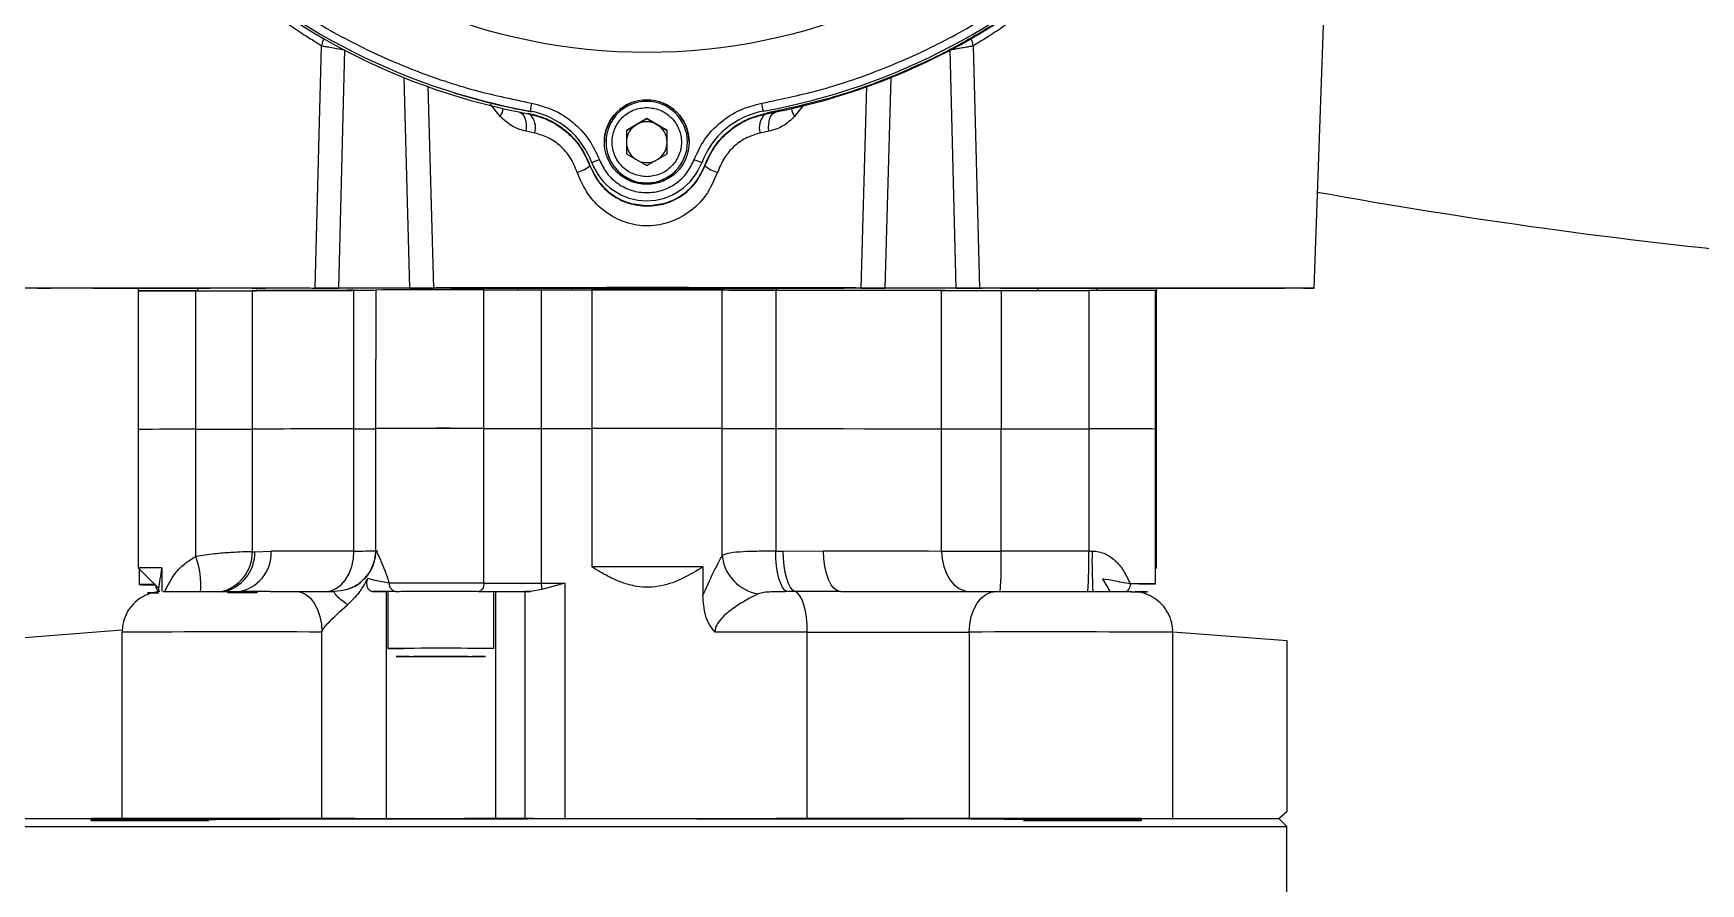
# Model space of a CAD drawing. Header units: millimetres. Extents: x 1953 to 4389, y 564 to 2287.
# Drawn here: x 3453 to 3657.7, y 1855.8 to 1960.2 of the extents above; entities that cross this region are included whole.
import ezdxf

# ---------------------------------------------------------------- set-up
doc = ezdxf.new("R2010")
doc.units = ezdxf.units.MM

msp = doc.modelspace()

# ---------------------------------------------------------------- linework, layer by layer
at = {"color": 7, "linetype": 'Continuous', "lineweight": 25}
for p, q in [((3610.269, 1928.943), (3613.518, 2021.979)), ((3487.617, 1928.956), (3488.402, 1958.687)), ((3491.229, 1958.184), (3490.485, 1928.952)), ((3566.316, 1928.951), (3565.573, 1958.184)), ((3568.4, 1958.686), (3569.184, 1928.956)), ((3499.232, 1928.952), (3498.529, 1954.81)), ((3558.272, 1954.809), (3557.569, 1928.951)), ((3501.457, 1953.738), (3502.147, 1928.957)), ((3554.654, 1928.956), (3555.345, 1953.747)), ((3510.335, 1950.016), (3509.144, 1951.512)), ((3514.011, 1950.626), (3514.011, 1950.66)), ((3542.636, 1950.66), (3542.636, 1950.626)), ((3547.653, 1951.507), (3546.466, 1950.016)), ((3512.636, 1950.566), (3513.783, 1950.346)), ((3513.783, 1950.346), (3513.783, 1950.418)), ((3528.324, 1949.754), (3525.824, 1948.311)), ((3525.824, 1948.304), (3527.074, 1949.026)), ((3527.074, 1949.026), (3528.324, 1949.748)), ((3530.824, 1948.311), (3528.324, 1949.754)), ((3528.324, 1949.748), (3528.324, 1949.754)), ((3528.324, 1949.748), (3529.574, 1949.026)), ((3529.574, 1949.026), (3530.824, 1948.304)), ((3543.018, 1950.346), (3544.165, 1950.566)), ((3543.018, 1950.418), (3543.018, 1950.346)), ((3514.575, 1947.97), (3513.49, 1948.198)), ((3523.324, 1946.866), (3523.324, 1946.855)), ((3525.824, 1948.311), (3525.824, 1945.424)), ((3530.824, 1945.424), (3530.824, 1948.311)), ((3533.324, 1946.855), (3533.324, 1946.866)), ((3543.312, 1948.198), (3542.226, 1947.97)), ((3525.824, 1945.424), (3528.324, 1943.981)), ((3528.324, 1943.981), (3530.824, 1945.424)), ((3521.353, 1944.006), (3521.353, 1943.939)), ((3521.584, 1944.338), (3521.584, 1944.304)), ((3535.064, 1944.304), (3535.064, 1944.338)), ((3535.449, 1943.939), (3535.449, 1944.006)), ((3465.88, 1928.899), (3465.901, 1928.597)), ((3465.901, 1928.597), (3465.901, 1911.597)), ((3472.957, 1911.617), (3472.957, 1928.617)), ((3473.236, 1928.617), (3473.231, 1928.9)), ((3479.895, 1928.631), (3479.895, 1911.631)), ((3480.434, 1928.908), (3480.452, 1928.634)), ((3499.232, 1928.952), (3490.485, 1928.952)), ((3499.232, 1928.935), (3490.485, 1928.935)), ((3492.379, 1911.674), (3492.379, 1928.674)), ((3495.044, 1928.713), (3495.043, 1911.713)), ((3508.336, 1911.726), (3508.336, 1928.726)), ((3512.552, 1928.699), (3512.548, 1928.897)), ((3515.367, 1928.722), (3515.367, 1911.722)), ((3519.133, 1928.978), (3519.151, 1928.715)), ((3521.578, 1928.724), (3521.578, 1911.724)), ((3537.581, 1911.715), (3537.581, 1928.715)), ((3537.651, 1928.715), (3537.669, 1928.978)), ((3544.155, 1928.7), (3544.155, 1911.7)), ((3544.254, 1928.896), (3544.249, 1928.699)), ((3566.316, 1928.951), (3557.569, 1928.951)), ((3566.316, 1928.934), (3557.569, 1928.934)), ((3564.504, 1911.674), (3564.504, 1928.673)), ((3571.831, 1928.667), (3582.581, 1928.668)), ((3571.831, 1928.667), (3571.831, 1911.667)), ((3576.352, 1928.667), (3576.368, 1928.908)), ((3582.581, 1928.668), (3582.581, 1911.668)), ((3583.57, 1928.9), (3583.565, 1928.616)), ((3590.779, 1911.651), (3590.779, 1928.651)), ((3590.779, 1928.6), (3590.901, 1928.596)), ((3590.901, 1928.596), (3590.922, 1928.898)), ((3590.901, 1911.596), (3590.901, 1928.596)), ((3495.043, 1911.713), (3495.043, 1896.713)), ((3508.336, 1892.726), (3508.336, 1911.726)), ((3515.367, 1911.722), (3515.367, 1892.722)), ((3521.578, 1911.724), (3521.578, 1894.724)), ((3537.581, 1896.107), (3537.581, 1911.715)), ((3465.901, 1911.597), (3465.9, 1894.597)), ((3472.957, 1896.008), (3472.957, 1911.617)), ((3479.895, 1911.631), (3479.895, 1896.581)), ((3492.379, 1896.674), (3492.379, 1911.674)), ((3544.155, 1911.7), (3544.155, 1896.65)), ((3564.504, 1911.674), (3564.512, 1911.673)), ((3564.504, 1896.674), (3564.504, 1911.674)), ((3564.504, 1911.674), (3564.512, 1911.673)), ((3571.831, 1911.667), (3582.581, 1911.668)), ((3571.831, 1911.667), (3582.581, 1911.668)), ((3571.831, 1896.667), (3571.831, 1911.667)), ((3582.581, 1911.668), (3582.58, 1896.668)), ((3590.779, 1892.651), (3590.779, 1911.651)), ((3590.779, 1911.6), (3590.901, 1911.596)), ((3590.779, 1911.6), (3590.901, 1911.596)), ((3590.9, 1894.596), (3590.901, 1911.596)), ((3480.208, 1896.583), (3482.214, 1896.643)), ((3545.088, 1896.65), (3550.03, 1896.695)), ((3582.58, 1896.668), (3571.831, 1896.667)), ((3465.9, 1894.597), (3468.4, 1892.097)), ((3466.022, 1894.476), (3466.022, 1892.543)), ((3468.79, 1894.612), (3468.79, 1891.759)), ((3535.223, 1894.724), (3535.223, 1891.197)), ((3590.779, 1894.475), (3590.9, 1894.596)), ((3468.4, 1892.238), (3468.4, 1891.678)), ((3494.685, 1891.715), (3496.319, 1891.712)), ((3496.319, 1891.712), (3496.543, 1891.709)), ((3496.319, 1891.712), (3496.319, 1863.712)), ((3496.543, 1891.713), (3496.543, 1884.713)), ((3509.543, 1884.713), (3509.543, 1891.713)), ((3509.543, 1891.709), (3509.752, 1891.712)), ((3509.752, 1891.712), (3513.346, 1891.718)), ((3509.752, 1891.712), (3509.752, 1863.712)), ((3513.346, 1891.718), (3513.346, 1863.718)), ((3515.446, 1891.948), (3514.095, 1891.72)), ((3518.258, 1892.723), (3515.446, 1891.948)), ((3518.258, 1892.723), (3518.258, 1863.723)), ((3551.513, 1891.703), (3546.561, 1891.684)), ((3552.151, 1891.705), (3551.513, 1891.703)), ((3578.779, 1891.678), (3578.779, 1891.662)), ((3584.275, 1893.252), (3585.207, 1891.658)), ((3463.903, 1886.703), (3463.903, 1863.703)), ((3488.444, 1863.728), (3488.444, 1886.728)), ((3548.033, 1863.718), (3548.033, 1886.718)), ((3567.903, 1886.726), (3567.903, 1863.726)), ((3592.898, 1863.702), (3592.898, 1886.702)), ((3502.147, 1883.72), (3499.697, 1883.715)), ((3499.697, 1883.715), (3500.594, 1883.708)), ((3500.594, 1883.717), (3500.594, 1883.708)), ((3500.594, 1883.708), (3503.94, 1883.706)), ((3505.493, 1883.718), (3502.147, 1883.72)), ((3503.94, 1883.719), (3503.94, 1883.706)), ((3503.94, 1883.706), (3506.389, 1883.711)), ((3506.389, 1883.711), (3505.493, 1883.718)), ((3449.901, 1862.842), (3606.901, 1862.842)), ((3450.901, 1863.842), (3528.401, 1863.842)), ((3460.083, 1863.82), (3460.083, 1863.608)), ((3463.509, 1863.629), (3463.509, 1863.799)), ((3470.789, 1863.645), (3463.509, 1863.629)), ((3464.581, 1863.797), (3464.581, 1863.714)), ((3467.789, 1863.682), (3470.949, 1863.674)), ((3467.883, 1863.756), (3467.883, 1863.784)), ((3470.789, 1863.675), (3470.789, 1863.645)), ((3492.499, 1863.829), (3484.624, 1863.844)), ((3509.526, 1863.835), (3505.932, 1863.828)), ((3528.401, 1863.842), (3605.901, 1863.842)), ((3578.212, 1863.782), (3578.212, 1863.753)), ((3581.372, 1863.746), (3578.212, 1863.753)), ((3578.372, 1863.782), (3585.652, 1863.799)), ((3581.372, 1863.789), (3581.372, 1863.746)), ((3583.717, 1863.794), (3583.717, 1863.735)), ((3584.581, 1863.713), (3584.581, 1863.796)), ((3585.263, 1863.798), (3585.263, 1863.629)), ((3589.078, 1863.608), (3589.078, 1863.819)), ((3606.901, 1862.842), (3605.901, 1863.842)), ((3606.901, 1834.842), (3606.901, 1862.842))]:
    msp.add_line(p, q, dxfattribs=at)
at = {"linetype": 'ByBlock'}
for p, q in [((3449.847, 1885.885), (3463.903, 1886.978)), ((3606.92, 1885.665), (3592.898, 1886.702)), ((3606.92, 1864.749), (3606.92, 1885.665)), ((3605.901, 1863.842), (3606.92, 1864.749))]:
    msp.add_line(p, q, dxfattribs=at)
at = {"color": 7, "linetype": 'Continuous', "lineweight": 25, "flags": 128}
for points in [[(3488.677, 1959.557), (3488.504, 1959.173), (3488.402, 1958.687)], [(3568.4, 1958.686), (3568.298, 1959.172), (3568.124, 1959.556)], [(3512.636, 1950.566), (3512.858, 1950.48), (3513.057, 1950.319), (3513.226, 1950.087), (3513.361, 1949.793), (3513.458, 1949.445), (3513.512, 1949.055), (3513.523, 1948.634), (3513.49, 1948.198)], [(3543.312, 1948.198), (3543.278, 1948.634), (3543.289, 1949.054), (3543.344, 1949.445), (3543.44, 1949.793), (3543.575, 1950.087), (3543.745, 1950.319), (3543.944, 1950.48), (3544.165, 1950.566)], [(3515.367, 1928.722), (3516.137, 1928.722), (3516.909, 1928.723), (3517.683, 1928.723), (3518.459, 1928.723), (3519.236, 1928.723), (3520.016, 1928.724), (3520.796, 1928.724), (3521.578, 1928.724)], [(3544.155, 1928.7), (3546.991, 1928.698), (3549.762, 1928.696), (3552.458, 1928.693), (3555.07, 1928.689), (3557.59, 1928.686), (3560.007, 1928.682), (3562.315, 1928.678), (3564.504, 1928.673)], [(3515.367, 1911.722), (3516.137, 1911.722), (3516.909, 1911.723), (3517.683, 1911.723), (3518.459, 1911.723), (3519.236, 1911.724), (3520.016, 1911.724), (3520.796, 1911.724), (3521.578, 1911.724)], [(3515.367, 1911.722), (3516.137, 1911.722), (3516.909, 1911.723), (3517.683, 1911.723), (3518.459, 1911.723), (3519.236, 1911.724), (3520.016, 1911.724), (3520.796, 1911.724), (3521.578, 1911.724)], [(3515.367, 1911.722), (3516.137, 1911.722), (3516.909, 1911.723), (3517.683, 1911.723), (3518.459, 1911.723), (3519.236, 1911.724), (3520.016, 1911.724), (3520.796, 1911.724), (3521.578, 1911.724)], [(3515.367, 1911.722), (3516.137, 1911.722), (3516.909, 1911.723), (3517.683, 1911.723), (3518.459, 1911.723), (3519.236, 1911.724), (3520.016, 1911.724), (3520.796, 1911.724), (3521.578, 1911.724)], [(3544.155, 1911.7), (3546.991, 1911.698), (3549.762, 1911.696), (3552.458, 1911.693), (3555.07, 1911.689), (3557.59, 1911.686), (3560.007, 1911.682), (3562.315, 1911.678), (3564.504, 1911.674)], [(3544.155, 1911.7), (3546.991, 1911.698), (3549.762, 1911.696), (3552.458, 1911.693), (3555.07, 1911.689), (3557.59, 1911.686), (3560.007, 1911.682), (3562.315, 1911.678), (3564.504, 1911.674)], [(3544.155, 1911.7), (3546.991, 1911.698), (3549.762, 1911.696), (3552.458, 1911.693), (3555.07, 1911.689), (3557.59, 1911.686), (3560.007, 1911.682), (3562.315, 1911.678), (3564.504, 1911.674)], [(3544.155, 1911.7), (3546.991, 1911.698), (3549.762, 1911.696), (3552.458, 1911.693), (3555.07, 1911.689), (3557.59, 1911.686), (3560.007, 1911.682), (3562.315, 1911.678), (3564.504, 1911.674)], [(3479.895, 1896.581), (3479.933, 1896.581), (3479.971, 1896.581), (3480.01, 1896.581), (3480.049, 1896.582), (3480.088, 1896.582), (3480.128, 1896.582), (3480.168, 1896.582), (3480.208, 1896.583)], [(3488.847, 1891.682), (3489.536, 1891.776), (3490.199, 1892.059), (3490.809, 1892.52), (3491.344, 1893.141), (3491.784, 1893.898), (3492.11, 1894.761), (3492.311, 1895.699), (3492.379, 1896.674)], [(3545.545, 1891.684), (3545.267, 1891.858), (3545.003, 1892.193), (3544.763, 1892.679), (3544.554, 1893.299), (3544.384, 1894.032), (3544.258, 1894.854), (3544.181, 1895.736), (3544.155, 1896.65)], [(3544.155, 1896.65), (3544.272, 1896.65), (3544.389, 1896.65), (3544.506, 1896.65), (3544.622, 1896.65), (3544.739, 1896.65), (3544.855, 1896.65), (3544.972, 1896.65), (3545.088, 1896.65)], [(3546.561, 1891.684), (3546.266, 1891.857), (3545.986, 1892.192), (3545.732, 1892.678), (3545.511, 1893.298), (3545.331, 1894.031), (3545.197, 1894.853), (3545.116, 1895.736), (3545.088, 1896.65)], [(3552.151, 1891.705), (3551.737, 1891.799), (3551.339, 1892.082), (3550.972, 1892.542), (3550.651, 1893.163), (3550.387, 1893.919), (3550.191, 1894.783), (3550.071, 1895.72), (3550.03, 1896.695)], [(3550.03, 1896.695), (3552.021, 1896.693), (3553.967, 1896.691), (3555.865, 1896.688), (3557.711, 1896.686), (3559.501, 1896.683), (3561.232, 1896.68), (3562.9, 1896.677), (3564.504, 1896.674)], [(3564.504, 1896.674), (3564.572, 1895.698), (3564.773, 1894.761), (3565.1, 1893.897), (3565.54, 1893.14), (3566.077, 1892.52), (3566.689, 1892.059), (3567.353, 1891.776), (3568.043, 1891.681)], [(3582.58, 1896.668), (3582.632, 1896.668), (3582.683, 1896.668), (3582.734, 1896.668), (3582.785, 1896.668), (3582.836, 1896.668), (3582.887, 1896.668), (3582.938, 1896.668), (3582.99, 1896.668)], [(3590.779, 1894.6), (3590.9, 1894.596), (3590.9, 1894.596)], [(3485.264, 1891.719), (3485.884, 1891.625), (3486.481, 1891.342), (3487.031, 1890.881), (3487.513, 1890.261), (3487.908, 1889.504), (3488.202, 1888.64), (3488.383, 1887.703), (3488.444, 1886.728)], [(3491.361, 1891.889), (3491.023, 1891.81), (3490.048, 1891.714)], [(3508.336, 1892.726), (3508.323, 1892.531), (3508.286, 1892.343), (3508.225, 1892.17), (3508.142, 1892.018), (3508.042, 1891.894), (3507.928, 1891.801), (3507.804, 1891.744), (3507.675, 1891.724)], [(3514.095, 1891.72), (3513.998, 1891.719), (3513.902, 1891.719), (3513.808, 1891.719), (3513.713, 1891.719), (3513.62, 1891.719), (3513.528, 1891.719), (3513.437, 1891.718), (3513.346, 1891.718)], [(3515.367, 1892.722), (3515.727, 1892.722), (3516.087, 1892.722), (3516.448, 1892.723), (3516.809, 1892.723), (3517.17, 1892.723), (3517.533, 1892.723), (3517.895, 1892.723), (3518.258, 1892.723)], [(3546.561, 1891.684), (3546.434, 1891.684), (3546.307, 1891.684), (3546.181, 1891.684), (3546.054, 1891.684), (3545.927, 1891.684), (3545.8, 1891.684), (3545.672, 1891.684), (3545.545, 1891.684)], [(3548.033, 1886.718), (3548.005, 1887.632), (3547.924, 1888.514), (3547.79, 1889.336), (3547.61, 1890.069), (3547.389, 1890.689), (3547.135, 1891.175), (3546.855, 1891.51), (3546.561, 1891.684)], [(3567.903, 1886.726), (3567.967, 1887.702), (3568.157, 1888.639), (3568.465, 1889.503), (3568.879, 1890.259), (3569.384, 1890.88), (3569.96, 1891.341), (3570.585, 1891.624), (3571.235, 1891.718)], [(3587.659, 1892.664), (3587.647, 1892.469), (3587.612, 1892.281), (3587.556, 1892.108), (3587.48, 1891.957), (3587.388, 1891.832), (3587.282, 1891.739), (3587.168, 1891.682), (3587.049, 1891.662)], [(3548.033, 1886.718), (3546.648, 1886.719), (3545.253, 1886.72), (3543.848, 1886.721), (3542.433, 1886.721), (3541.011, 1886.722), (3539.58, 1886.723), (3538.143, 1886.723), (3536.701, 1886.724)], [(3548.033, 1886.718), (3550.593, 1886.716), (3553.224, 1886.716), (3555.879, 1886.716), (3558.51, 1886.716), (3561.073, 1886.718), (3563.521, 1886.72), (3565.811, 1886.723), (3567.903, 1886.726)], [(3484.624, 1863.844), (3482.693, 1863.847), (3480.573, 1863.85), (3478.318, 1863.851), (3475.983, 1863.852), (3473.626, 1863.852), (3471.305, 1863.851), (3469.077, 1863.849), (3466.997, 1863.847), (3465.117, 1863.844), (3463.484, 1863.84), (3462.137, 1863.836), (3461.11, 1863.832), (3460.428, 1863.827), (3460.108, 1863.822), (3460.158, 1863.817), (3460.577, 1863.812), (3461.354, 1863.807), (3462.47, 1863.802), (3463.898, 1863.798)], [(3463.509, 1863.629), (3462.157, 1863.624), (3461.124, 1863.62), (3460.436, 1863.615), (3460.11, 1863.61), (3460.154, 1863.605), (3460.567, 1863.6), (3461.338, 1863.595), (3462.449, 1863.591), (3463.872, 1863.587), (3465.572, 1863.583), (3467.507, 1863.581), (3469.629, 1863.578), (3471.886, 1863.577), (3474.222, 1863.576), (3474.581, 1863.576)], [(3463.898, 1863.798), (3465.531, 1863.794), (3466.873, 1863.789), (3467.9, 1863.784), (3468.594, 1863.778), (3468.942, 1863.773), (3468.939, 1863.767), (3468.584, 1863.761), (3467.883, 1863.756)], [(3465.444, 1863.692), (3464.923, 1863.7), (3464.639, 1863.708), (3464.591, 1863.716), (3464.781, 1863.724), (3465.207, 1863.733), (3465.868, 1863.74), (3466.761, 1863.748), (3467.883, 1863.756)], [(3480.033, 1863.83), (3481.01, 1863.828), (3481.69, 1863.825), (3482.039, 1863.821), (3482.039, 1863.818), (3481.69, 1863.815), (3481.01, 1863.812), (3480.033, 1863.809), (3478.807, 1863.807), (3477.395, 1863.806), (3475.867, 1863.805), (3474.299, 1863.805), (3472.771, 1863.806), (3471.359, 1863.807), (3470.133, 1863.809), (3469.156, 1863.812), (3468.476, 1863.815), (3468.127, 1863.818), (3468.127, 1863.821), (3468.476, 1863.825), (3469.156, 1863.828), (3470.133, 1863.83), (3471.359, 1863.832), (3472.771, 1863.834), (3474.299, 1863.835), (3475.867, 1863.835), (3477.395, 1863.834), (3478.807, 1863.832), (3480.033, 1863.83)], [(3474.581, 1863.593), (3474.299, 1863.593), (3472.771, 1863.594), (3471.359, 1863.595), (3470.133, 1863.598), (3469.156, 1863.6), (3468.476, 1863.603), (3468.127, 1863.607), (3468.127, 1863.61), (3468.476, 1863.613), (3469.156, 1863.616), (3470.133, 1863.619), (3471.359, 1863.621), (3472.771, 1863.622), (3474.299, 1863.623), (3474.581, 1863.623)], [(3470.949, 1863.674), (3472.555, 1863.673), (3474.021, 1863.672), (3474.581, 1863.671)], [(3474.581, 1863.714), (3474.583, 1863.715), (3474.802, 1863.724), (3475.371, 1863.733), (3476.284, 1863.742), (3477.536, 1863.75), (3479.119, 1863.758), (3481.02, 1863.766), (3483.226, 1863.774), (3485.723, 1863.781), (3488.493, 1863.788), (3491.515, 1863.794), (3494.769, 1863.8), (3498.233, 1863.805), (3501.881, 1863.809), (3505.688, 1863.813), (3509.628, 1863.816), (3513.673, 1863.818), (3517.795, 1863.82), (3521.964, 1863.82), (3526.151, 1863.821), (3530.327, 1863.82), (3534.463, 1863.818), (3538.53, 1863.816), (3542.499, 1863.813), (3546.342, 1863.81), (3550.033, 1863.806), (3553.545, 1863.801), (3556.853, 1863.795), (3559.936, 1863.789)], [(3514.438, 1863.84), (3518.175, 1863.841), (3521.938, 1863.842), (3525.711, 1863.842), (3529.48, 1863.842), (3533.229, 1863.841), (3536.944, 1863.839), (3540.61, 1863.837), (3544.213, 1863.835)], [(3564.083, 1863.843), (3561.991, 1863.84), (3559.701, 1863.837), (3557.253, 1863.835), (3554.69, 1863.833), (3552.059, 1863.832), (3549.404, 1863.833), (3546.774, 1863.833), (3544.213, 1863.835)], [(3585.652, 1863.799), (3587.004, 1863.803), (3588.037, 1863.807), (3588.725, 1863.812), (3589.051, 1863.817), (3589.007, 1863.822), (3588.594, 1863.827), (3587.823, 1863.832), (3586.712, 1863.836), (3585.289, 1863.84), (3583.589, 1863.844), (3581.654, 1863.847), (3579.532, 1863.849), (3577.275, 1863.851), (3574.939, 1863.851), (3572.582, 1863.851), (3570.262, 1863.85), (3568.036, 1863.849), (3565.959, 1863.846), (3564.083, 1863.843)], [(3579.028, 1863.83), (3580.005, 1863.827), (3580.685, 1863.824), (3581.034, 1863.821), (3581.034, 1863.818), (3580.685, 1863.814), (3580.005, 1863.811), (3579.028, 1863.809), (3577.802, 1863.807), (3576.39, 1863.805), (3574.862, 1863.804), (3573.294, 1863.804), (3571.766, 1863.805), (3570.354, 1863.807), (3569.128, 1863.809), (3568.151, 1863.811), (3567.471, 1863.814), (3567.122, 1863.818), (3567.122, 1863.821), (3567.471, 1863.824), (3568.151, 1863.827), (3569.128, 1863.83), (3570.354, 1863.832), (3571.766, 1863.833), (3573.294, 1863.834), (3574.862, 1863.834), (3576.39, 1863.833), (3577.802, 1863.832), (3579.028, 1863.83)], [(3578.212, 1863.753), (3576.606, 1863.754), (3575.14, 1863.756), (3573.902, 1863.758), (3572.968, 1863.761), (3572.392, 1863.764), (3572.209, 1863.768), (3572.431, 1863.771), (3573.043, 1863.775), (3574.01, 1863.777), (3575.273, 1863.78), (3576.756, 1863.781), (3578.372, 1863.782)], [(3574.581, 1863.576), (3575.535, 1863.576), (3577.856, 1863.577), (3580.084, 1863.578), (3582.164, 1863.581), (3584.044, 1863.584), (3585.677, 1863.587), (3587.024, 1863.591), (3588.051, 1863.596), (3588.733, 1863.601), (3589.053, 1863.606), (3589.003, 1863.611), (3588.584, 1863.616), (3587.807, 1863.62), (3586.691, 1863.625), (3585.263, 1863.629)], [(3579.028, 1863.618), (3580.005, 1863.616), (3580.685, 1863.613), (3581.034, 1863.609), (3581.034, 1863.606), (3580.685, 1863.603), (3580.005, 1863.6), (3579.028, 1863.597), (3577.802, 1863.595), (3576.39, 1863.593), (3574.862, 1863.593), (3574.581, 1863.593)], [(3585.263, 1863.629), (3583.63, 1863.633), (3582.288, 1863.638), (3581.261, 1863.644), (3580.567, 1863.649), (3580.219, 1863.655), (3580.223, 1863.66), (3580.577, 1863.666), (3581.278, 1863.671)], [(3583.717, 1863.735), (3584.238, 1863.727), (3584.522, 1863.719), (3584.57, 1863.711), (3584.38, 1863.703), (3583.954, 1863.695), (3583.293, 1863.687), (3582.4, 1863.679), (3581.278, 1863.671)]]:
    msp.add_lwpolyline(points, dxfattribs=at)
at = {"color": 7, "linetype": 'Continuous', "lineweight": 25}
for centre, radius in [((3528.324, 2029.372), 71.5), ((3528.324, 1946.872), 5.2)]:
    msp.add_circle(centre, radius, dxfattribs=at)
for centre, radius, start, end in [((3528.324, 2029.37), 80, 190.30617, 259.69396), ((3528.401, 2028.997), 80, 190.52799, 258.6349), ((3528.324, 2029.37), 80, 280.30604, 349.69383), ((3528.401, 2028.997), 80, 281.36448, 349.47139), ((3528.324, 2029.336), 80, 252.76849, 259.69392), ((3508.442, 1951.305), 2.29, 325.76645, 351.8077), ((4162.239, 1833.551), 658.722, 169.672162, 169.759325), ((3512.222, 1940.822), 10, 20.58678, 79.69395), ((3512.222, 1940.787), 10, 78.01772, 79.69392), ((3528.324, 1946.855), 5.2, 0.00011, 179.99974), ((3528.324, 1946.866), 5, 89.99962, 179.99978), ((3528.324, 1946.866), 5, 359.99991, 89.99976), ((3544.426, 1940.822), 10, 100.30605, 159.41322), ((2894.428, 1833.554), 658.702, 10.240673, 10.327838), ((3548.36, 1951.304), 2.29, 188.19168, 214.23293), ((3512.367, 1948.626), 2.303, 343.4735, 45.70276), ((3528.324, 1946.861), 2.5, 119.9996, 179.99966), ((3528.324, 1946.861), 2.5, 59.99975, 119.99962), ((3528.324, 1946.861), 2.5, 359.99971, 59.99978), ((3544.437, 1948.625), 2.305, 134.36929, 196.50795), ((3528.324, 1946.866), 5, 179.99994, 359.99975), ((3528.324, 1946.855), 5, 179.99994, 359.99975), ((3528.324, 1946.861), 2.5, 179.99971, 236.17979), ((3528.324, 1946.861), 2.5, 303.81959, 359.99967), ((3566.332, 1827.338), 125.266, 110.47237, 110.93011), ((3528.324, 1946.861), 2.5, 243.81973, 296.17964), ((3490.316, 1827.338), 125.265, 69.06989, 69.52763), ((3518.437, 1947.876), 4.899, 285.98985, 306.52729), ((3528.324, 1946.87), 7.2, 200.5868, 339.4132), ((3538.365, 1947.876), 4.899, 233.47211, 254.00953), ((3728.224, 2587.037), 656.897, 259.692209, 264.621686), ((3471.573, 1156.079), 772.539, 89.897391, 90.420712), ((3473.232, 3509.448), 1580.832, 269.990013, 270.241488), ((3497.449, -1322.689), 3251.367, 90.089346, 90.30934), ((3491.869, 2411.778), 483.105, 270.06054, 270.37656), ((3503.401, 145.156), 1783.576, 89.841456, 90.268476), ((3513.615, 5100.909), 3172.188, 269.904659, 270.031645), ((3528.066, -764.423), 2693.155, 89.797567, 90.13802), ((3543.872, 3256.934), 1328.233, 269.728619, 270.012215), ((3571.221, 5473.424), 3544.757, 269.891426, 270.009859), ((3584.778, 1019.259), 909.411, 89.621935, 90.138469), ((3503.401, 128.156), 1783.576, 89.841456, 90.268476), ((3503.401, 128.156), 1783.576, 89.841456, 90.268476), ((3503.418, 170.152), 1741.581, 89.838188, 90.275424), ((3503.418, 170.152), 1741.581, 89.838188, 90.275424), ((3513.615, 5083.909), 3172.188, 269.904659, 270.031645), ((3513.615, 5083.909), 3172.188, 269.904659, 270.031645), ((3528.066, -781.423), 2693.155, 89.797567, 90.13802), ((3528.066, -781.423), 2693.155, 89.797567, 90.13802), ((3543.872, 3239.934), 1328.233, 269.728619, 270.012215), ((3543.872, 3239.934), 1328.233, 269.728619, 270.012215), ((3471.573, 1139.079), 772.539, 89.897391, 90.420712), ((3471.573, 1139.079), 772.539, 89.897391, 90.420712), ((3473.232, 3492.448), 1580.832, 269.990013, 270.241488), ((3473.232, 3492.448), 1580.832, 269.990013, 270.241488), ((3497.449, -1339.689), 3251.367, 90.089346, 90.30934), ((3497.449, -1339.689), 3251.367, 90.089346, 90.30934), ((3491.868, 2394.778), 483.105, 270.06054, 270.37656), ((3491.868, 2394.778), 483.105, 270.06054, 270.37656), ((3571.221, 5456.424), 3544.757, 269.891426, 270.009859), ((3571.221, 5456.424), 3544.757, 269.891426, 270.009859), ((3571.223, 5459.428), 3547.76, 269.891621, 270.009825), ((3571.223, 5459.428), 3547.76, 269.891621, 270.009825), ((3584.778, 1002.259), 909.411, 89.621935, 90.138469), ((3584.778, 1002.259), 909.411, 89.621935, 90.138469), ((3463.949, 1892.6), 9.631, 354.25224, 20.72676), ((3474.97, 1896.483), 4.925, 281.86025, 1.13682), ((3475.292, 1896.473), 4.917, 282.00446, 1.27867), ((3477.411, 1896.43), 4.808, 277.47921, 2.54775), ((3500.76, -2533.868), 4430.55, 90.108381, 90.239828), ((3490.047, 1896.713), 4.999, 285.23346, 0.00835), ((3492.84, 2092.428), 195.754, 269.86511, 270.72475), ((3495.046, 1896.707), 0.00655, 86.83529, 111.61015), ((3495.046, 1896.719), 0.00589, 247.97484, 272.47351), ((3542.85, 1896.638), 5.296, 185.75485, 260.76773), ((3571.221, 5441.424), 3544.757, 269.891426, 270.009859), ((3521.757, 1895.416), 50.089, 355.71964, 1.43088), ((3532.507, 1895.417), 50.089, 355.71964, 1.43088), ((3645.115, 1895.576), 62.135, 178.9928, 183.52068), ((3468.369, 1691.656), 202.956, 89.88111, 90.69676), ((3528.381, -1756.037), 3650.767, 89.892614, 90.106762), ((3467.641, 1783.012), 109.543, 89.8003, 90.84701), ((3467.79, 2030.952), 138.42, 269.268, 270.07262), ((3468.389, 1837.631), 53.919, 89.98792, 90.92144), ((3469.087, 1892.495), 1.062, 181.27448, 229.69761), ((3477.346, 1498.979), 392.576, 89.5364, 90.07272), ((3497.615, 1892.631), 0.916, 174.18776, 262.52813), ((3503.121, -1106.952), 2999.683, 89.900382, 90.122565), ((3513.615, 5064.909), 3172.188, 269.904659, 270.031645), ((3518.621, 1892.665), 3.255, 178.99862, 192.73455), ((3577.773, 1786.432), 105.229, 89.77709, 90.81371), ((3582.606, -497.135), 2388.8, 89.983979, 90.106094), ((3588.354, 1693.749), 198.916, 89.30143, 90.20024), ((3588.476, 1845.914), 45.743, 88.99451, 90.09488), ((3589.16, 2002.181), 109.543, 269.8003, 270.84701), ((3479.007, -938.824), 2825.567, 89.80864, 90.306277), ((3577.256, -1381.49), 3268.23, 89.725781, 90.163967), ((3503.037, 773.235), 1111.497, 89.664622, 90.334754), ((3498.039, 1989.932), 105.229, 269.18566, 270.22229), ((3468.141, 2203.858), 340.176, 269.54566, 269.94065), ((3470.604, 4202.96), 2339.315, 270.004539, 270.097395), ((3499.261, 3325.672), 1461.859, 269.73499, 270.261482), ((3515.383, -1485.57), 3349.411, 90.016165, 90.100183), ((3562.317, 907.394), 956.398, 89.265301, 90.142651), ((3574.396, -587.685), 2451.307, 89.891742, 89.99569), ((3581.02, 1523.569), 340.176, 89.54566, 89.94065)]:
    msp.add_arc(centre, radius, start, end, dxfattribs=at)
for points, knots in [([(3450.598, 2015.238), (3451.125, 2012.742), (3452.187, 2007.705), (3454.726, 2000.328), (3457.995, 1993.086), (3462.058, 1986.107), (3466.869, 1979.504), (3472.362, 1973.41), (3478.456, 1967.918), (3485.059, 1963.106), (3492.038, 1959.043), (3499.28, 1955.774), (3506.657, 1953.235), (3511.694, 1952.173), (3514.19, 1951.646)], [0, 0, 0, 0, 0.0799588, 0.1613715, 0.2441424, 0.3288926, 0.4142166, 0.5, 0.5857784, 0.6711024, 0.7558576, 0.8386237, 0.9200388, 1, 1, 1, 1]), ([(3542.458, 1951.646), (3544.954, 1952.173), (3549.991, 1953.235), (3557.368, 1955.774), (3564.61, 1959.043), (3571.589, 1963.106), (3578.192, 1967.917), (3584.286, 1973.41), (3589.778, 1979.503), (3594.59, 1986.106), (3598.652, 1993.085), (3601.922, 2000.327), (3604.461, 2007.704), (3605.523, 2012.742), (3606.049, 2015.238)], [0, 0, 0, 0, 0.0799588, 0.1613715, 0.2441424, 0.3288926, 0.4142166, 0.5, 0.5857784, 0.6711024, 0.7558576, 0.8386237, 0.9200388, 1, 1, 1, 1]), ([(3488.402, 1958.687), (3487.98, 1958.941), (3487.137, 1959.45), (3485.603, 1960.433), (3484.234, 1961.362), (3483.125, 1962.142), (3481.949, 1963.003), (3480.141, 1964.385), (3477.556, 1966.506), (3474.124, 1969.689), (3470.958, 1972.95), (3469.09, 1975.289), (3468.344, 1976.222)], [0, 0, 0, 0, 0.1099838, 0.2197589, 0.2749296, 0.3304208, 0.3863532, 0.4428444, 0.5792533, 0.7261291, 0.8907312, 1, 1, 1, 1]), ([(3588.381, 1976.129), (3587.964, 1975.589), (3586.322, 1973.457), (3583.832, 1970.87), (3581.204, 1968.31), (3579.388, 1966.67), (3577.671, 1965.212), (3575.74, 1963.665), (3573.626, 1962.089), (3571.488, 1960.618), (3569.66, 1959.446), (3568.82, 1958.94), (3568.4, 1958.686)], [0, 0, 0, 0, 0.062604, 0.2470823, 0.3316041, 0.4109645, 0.4848735, 0.5577001, 0.6699109, 0.7803814, 0.8900792, 1, 1, 1, 1]), ([(3488.402, 1958.687), (3488.524, 1958.668), (3488.77, 1958.632), (3489.439, 1958.516), (3490.275, 1958.365), (3490.908, 1958.245), (3491.229, 1958.184)], [0, 0, 0, 0, 0.242274, 0.4863176, 0.7400825, 1, 1, 1, 1]), ([(3565.573, 1958.184), (3565.951, 1958.255), (3566.626, 1958.382), (3567.442, 1958.53), (3568.052, 1958.635), (3568.28, 1958.669), (3568.4, 1958.686)], [0, 0, 0, 0, 0.3058344, 0.5465706, 0.7614659, 1, 1, 1, 1]), ([(3514.19, 1951.646), (3515.093, 1951.413), (3516.93, 1950.938), (3519.344, 1949.353), (3521.334, 1947.261), (3522.129, 1945.539), (3522.52, 1944.692)], [0, 0, 0, 0, 0.2457963, 0.5, 0.7542037, 1, 1, 1, 1]), ([(3528.324, 1942.618), (3527.789, 1942.674), (3526.967, 1942.762), (3525.977, 1943.292), (3525.297, 1943.84), (3524.745, 1944.521), (3524.232, 1945.51), (3523.971, 1946.868), (3524.232, 1948.225), (3524.745, 1949.214), (3525.297, 1949.895), (3525.977, 1950.443), (3526.967, 1950.973), (3527.789, 1951.061), (3528.324, 1951.117)], [0, 0, 0, 0, 0.1197284, 0.1841803, 0.25, 0.3158197, 0.3802716, 0.5, 0.6197284, 0.6841803, 0.75, 0.8158197, 0.8802716, 1, 1, 1, 1]), ([(3528.324, 1951.117), (3528.859, 1951.061), (3529.681, 1950.973), (3530.671, 1950.443), (3531.351, 1949.895), (3531.903, 1949.214), (3532.416, 1948.225), (3532.677, 1946.867), (3532.416, 1945.51), (3531.903, 1944.521), (3531.351, 1943.84), (3530.671, 1943.292), (3529.681, 1942.762), (3528.858, 1942.674), (3528.324, 1942.618)], [0, 0, 0, 0, 0.1197284, 0.1841803, 0.25, 0.3158197, 0.3802716, 0.5, 0.6197284, 0.6841803, 0.75, 0.8158197, 0.8802716, 1, 1, 1, 1]), ([(3534.128, 1944.692), (3534.519, 1945.539), (3535.314, 1947.261), (3537.304, 1949.353), (3539.718, 1950.938), (3541.555, 1951.413), (3542.458, 1951.646)], [0, 0, 0, 0, 0.2457963, 0.5, 0.7542037, 1, 1, 1, 1]), ([(3513.49, 1948.198), (3512.97, 1948.34), (3511.782, 1948.665), (3510.856, 1949.53), (3510.335, 1950.016)], [0, 0, 0, 0, 0.4371728, 1, 1, 1, 1]), ([(3513.783, 1950.346), (3514.625, 1950.125), (3516.225, 1949.707), (3518.393, 1948.292), (3520.225, 1946.409), (3520.972, 1944.774), (3521.353, 1943.939)], [0, 0, 0, 0, 0.2609986, 0.4963679, 0.743003, 1, 1, 1, 1]), ([(3535.449, 1943.939), (3535.81, 1944.737), (3536.519, 1946.304), (3538.287, 1948.191), (3540.47, 1949.67), (3542.141, 1950.113), (3543.018, 1950.346)], [0, 0, 0, 0, 0.24563128, 0.48189632, 0.72795587, 1, 1, 1, 1]), ([(3546.466, 1950.016), (3546.014, 1949.582), (3545.1, 1948.705), (3543.912, 1948.368), (3543.312, 1948.198)], [0, 0, 0, 0, 0.4941181, 1, 1, 1, 1]), ([(3519.786, 1943.166), (3519.523, 1943.794), (3519.014, 1945.009), (3517.751, 1946.429), (3516.253, 1947.494), (3515.154, 1947.806), (3514.575, 1947.97)], [0, 0, 0, 0, 0.26202455, 0.50709246, 0.74057078, 1, 1, 1, 1]), ([(3542.226, 1947.97), (3541.623, 1947.796), (3540.476, 1947.465), (3538.98, 1946.362), (3537.757, 1944.947), (3537.272, 1943.783), (3537.015, 1943.166)], [0, 0, 0, 0, 0.2703279, 0.514495, 0.7428516, 1, 1, 1, 1]), ([(3522.52, 1944.692), (3522.784, 1944.138), (3523.325, 1943.004), (3524.743, 1941.695), (3526.46, 1940.857), (3528.324, 1940.581), (3530.188, 1940.857), (3531.904, 1941.695), (3533.323, 1943.004), (3533.864, 1944.138), (3534.128, 1944.692)], [0, 0, 0, 0, 0.122089, 0.25, 0.377911, 0.5, 0.622089, 0.75, 0.877911, 1, 1, 1, 1]), ([(3537.015, 1943.166), (3536.584, 1942.177), (3535.748, 1940.258), (3533.541, 1938.124), (3530.956, 1936.823), (3528.13, 1936.435), (3525.332, 1937), (3522.916, 1938.41), (3520.934, 1940.485), (3520.184, 1942.238), (3519.786, 1943.166)], [0, 0, 0, 0, 0.1390265, 0.2697534, 0.3919778, 0.5102993, 0.6316826, 0.7541631, 0.8697612, 1, 1, 1, 1]), ([(3521.353, 1943.939), (3521.687, 1943.228), (3522.333, 1941.856), (3524.012, 1940.304), (3526.05, 1939.221), (3527.617, 1939.078), (3528.401, 1939.007)], [0, 0, 0, 0, 0.2554546, 0.4932726, 0.7463741, 1, 1, 1, 1]), ([(3528.401, 1939.007), (3529.136, 1939.07), (3530.625, 1939.197), (3532.667, 1940.215), (3534.419, 1941.768), (3535.102, 1943.207), (3535.449, 1943.939)], [0, 0, 0, 0, 0.2379914, 0.4818785, 0.7367294, 1, 1, 1, 1]), ([(3446.532, 1928.943), (3446.532, 1928.943), (3446.422, 1928.946), (3446.805, 1928.951), (3447.729, 1928.959), (3449.359, 1928.966), (3451.54, 1928.973), (3454.231, 1928.978), (3457.341, 1928.983), (3460.772, 1928.986), (3464.416, 1928.988), (3468.159, 1928.988), (3471.882, 1928.987), (3475.468, 1928.985), (3478.803, 1928.981), (3481.785, 1928.977), (3484.306, 1928.971), (3486.343, 1928.964), (3487.193, 1928.959), (3487.617, 1928.956)], [0, 0, 0, 0, 0.0000262, 0.0625245, 0.1250229, 0.1875213, 0.2500196, 0.312518, 0.3750164, 0.4375147, 0.5000131, 0.5625114, 0.6250098, 0.6875082, 0.7500065, 0.8125049, 0.8750033, 0.9375016, 1, 1, 1, 1]), ([(3480.452, 1928.631), (3481.131, 1928.635), (3482.488, 1928.643), (3485.316, 1928.654), (3488.704, 1928.664), (3491.962, 1928.672), (3494.247, 1928.676), (3495.044, 1928.678)], [0, 0, 0, 0, 0.2204984, 0.4409969, 0.6614953, 0.8819938, 1, 1, 1, 1]), ([(3490.485, 1928.952), (3490.167, 1928.952), (3489.529, 1928.952), (3488.674, 1928.953), (3487.981, 1928.954), (3487.738, 1928.956), (3487.617, 1928.956)], [0, 0, 0, 0, 0.24964713, 0.50011038, 0.75004124, 1, 1, 1, 1]), ([(3487.617, 1928.93), (3487.738, 1928.931), (3487.981, 1928.932), (3488.674, 1928.933), (3489.529, 1928.934), (3490.166, 1928.935), (3490.485, 1928.935)], [0, 0, 0, 0, 0.2496449, 0.5001084, 0.750039, 1, 1, 1, 1]), ([(3502.147, 1928.957), (3502.038, 1928.956), (3501.819, 1928.955), (3501.119, 1928.953), (3500.233, 1928.952), (3499.565, 1928.952), (3499.232, 1928.952)], [0, 0, 0, 0, 0.2498432, 0.499876, 0.7504809, 1, 1, 1, 1]), ([(3499.232, 1928.935), (3499.565, 1928.935), (3500.233, 1928.934), (3501.119, 1928.933), (3501.819, 1928.932), (3502.038, 1928.93), (3502.147, 1928.93)], [0, 0, 0, 0, 0.2495191, 0.500124, 0.7501568, 1, 1, 1, 1]), ([(3521.671, 1928.724), (3521.935, 1928.725), (3522.877, 1928.727), (3525.247, 1928.729), (3528.392, 1928.731), (3531.591, 1928.729), (3534.402, 1928.726), (3536.622, 1928.721), (3537.308, 1928.717), (3537.651, 1928.715)], [0, 0, 0, 0, 0.0610151, 0.2175126, 0.3740101, 0.5305075, 0.687005, 0.8435025, 1, 1, 1, 1]), ([(3544.249, 1928.699), (3546.091, 1928.698), (3549.774, 1928.695), (3554.958, 1928.689), (3559.77, 1928.681), (3563.497, 1928.674), (3565.41, 1928.67), (3566.042, 1928.668)], [0, 0, 0, 0, 0.2225072, 0.4450145, 0.6675217, 0.8900289, 1, 1, 1, 1]), ([(3557.569, 1928.951), (3557.235, 1928.951), (3556.568, 1928.952), (3555.682, 1928.953), (3554.982, 1928.954), (3554.763, 1928.956), (3554.654, 1928.956)], [0, 0, 0, 0, 0.2498453, 0.499878, 0.7504829, 1, 1, 1, 1]), ([(3554.654, 1928.929), (3554.763, 1928.93), (3554.982, 1928.931), (3555.682, 1928.933), (3556.568, 1928.934), (3557.235, 1928.934), (3557.569, 1928.934)], [0, 0, 0, 0, 0.2495171, 0.500122, 0.7501547, 1, 1, 1, 1]), ([(3569.184, 1928.956), (3569.063, 1928.955), (3568.821, 1928.954), (3568.128, 1928.953), (3567.272, 1928.952), (3566.635, 1928.951), (3566.316, 1928.951)], [0, 0, 0, 0, 0.2496449, 0.5001084, 0.750039, 1, 1, 1, 1]), ([(3566.316, 1928.934), (3566.635, 1928.934), (3567.272, 1928.934), (3568.127, 1928.933), (3568.82, 1928.932), (3569.063, 1928.93), (3569.184, 1928.93)], [0, 0, 0, 0, 0.2496471, 0.5001104, 0.7500412, 1, 1, 1, 1]), ([(3469.13, 1891.674), (3469.515, 1892.446), (3470.142, 1893.708), (3471.516, 1895.128), (3472.477, 1895.715), (3472.957, 1896.008)], [0, 0, 0, 0, 0.4415703, 0.7212781, 1, 1, 1, 1]), ([(3479.895, 1896.581), (3479.547, 1896.575), (3478.908, 1896.566), (3477.255, 1896.491), (3475.304, 1896.349), (3473.738, 1896.122), (3472.957, 1896.008)], [0, 0, 0, 0, 0.2724679, 0.5000458, 0.7503555, 1, 1, 1, 1]), ([(3494.826, 1895.394), (3494.785, 1895.214), (3494.653, 1894.623), (3494.109, 1893.729), (3493.248, 1892.81), (3492.292, 1892.186), (3491.62, 1891.987), (3491.35, 1891.907)], [0, 0, 0, 0, 0.107229, 0.3503135, 0.5933986, 0.836482, 1, 1, 1, 1]), ([(3495.004, 1896.713), (3495.016, 1896.499), (3495.042, 1896.048), (3494.9, 1895.619), (3494.826, 1895.394)], [0, 0, 0, 0, 0.4764135, 1, 1, 1, 1]), ([(3495.046, 1896.714), (3495.062, 1896.697), (3495.095, 1896.664), (3495.247, 1896.389), (3495.452, 1895.978), (3495.76, 1895.301), (3496.2, 1894.228), (3496.528, 1893.249), (3496.704, 1892.724)], [0, 0, 0, 0, 0.1244738, 0.250966, 0.3714749, 0.5001039, 0.7321774, 1, 1, 1, 1]), ([(3535.223, 1891.197), (3535.646, 1892.175), (3536.281, 1893.642), (3537.12, 1895.231), (3537.427, 1895.815), (3537.581, 1896.107)], [0, 0, 0, 0, 0.49994866, 0.7504157, 1, 1, 1, 1]), ([(3540.173, 1896.578), (3539.59, 1896.539), (3538.425, 1896.46), (3537.862, 1896.224), (3537.581, 1896.107)], [0, 0, 0, 0, 0.5005372, 1, 1, 1, 1]), ([(3544.155, 1896.65), (3543.358, 1896.649), (3541.888, 1896.647), (3540.712, 1896.6), (3540.173, 1896.578)], [0, 0, 0, 0, 0.5420141, 1, 1, 1, 1]), ([(3582.99, 1896.668), (3583.27, 1896.651), (3583.836, 1896.616), (3584.624, 1896.34), (3585.338, 1895.927), (3586.131, 1895.247), (3586.966, 1894.172), (3587.417, 1893.19), (3587.659, 1892.664)], [0, 0, 0, 0, 0.1244738, 0.250966, 0.3714749, 0.5001039, 0.7321774, 1, 1, 1, 1]), ([(3468.79, 1894.612), (3468.709, 1894.139), (3468.546, 1893.182), (3468.411, 1892.179), (3468.417, 1892.222), (3468.419, 1892.238)], [0, 0, 0, 0, 0.3787431, 0.7674109, 1, 1, 1, 1]), ([(3494.066, 1893.299), (3493.715, 1892.69), (3493.003, 1891.453), (3492.066, 1890.535), (3491.59, 1890.069)], [0, 0, 0, 0, 0.49187133, 1, 1, 1, 1]), ([(3494.066, 1893.299), (3494.024, 1893.203), (3493.94, 1893.013), (3493.912, 1892.676), (3493.963, 1892.349), (3494.091, 1892.061), (3494.283, 1891.845), (3494.492, 1891.731), (3494.63, 1891.72), (3494.685, 1891.715)], [0, 0, 0, 0, 0.1491203, 0.298298, 0.4463418, 0.5945522, 0.7447419, 0.8986734, 1, 1, 1, 1]), ([(3496.704, 1892.724), (3496.429, 1892.773), (3495.861, 1892.876), (3494.861, 1893.079), (3494.343, 1893.222), (3494.066, 1893.299)], [0, 0, 0, 0, 0.3043315, 0.6280366, 1, 1, 1, 1]), ([(3535.223, 1894.724), (3534.419, 1894.235), (3532.815, 1893.259), (3530.08, 1892.237), (3527.446, 1892.155), (3525.267, 1892.772), (3523.424, 1893.596), (3522.236, 1894.322), (3521.578, 1894.724)], [0, 0, 0, 0, 0.1923908, 0.3834722, 0.589159, 0.7155413, 0.8423238, 1, 1, 1, 1]), ([(3468.544, 1891.69), (3468.542, 1891.69), (3468.509, 1891.688), (3468.394, 1891.678), (3468.167, 1891.651), (3467.703, 1891.57), (3466.938, 1891.338), (3465.97, 1890.814), (3465.049, 1889.973), (3464.363, 1888.91), (3463.959, 1887.794), (3463.939, 1887.043), (3463.93, 1886.713)], [0, 0, 0, 0, 0.0009193, 0.020654, 0.0473695, 0.0980293, 0.2083231, 0.3666463, 0.5337116, 0.7011689, 0.8686495, 1, 1, 1, 1]), ([(3467.522, 1891.538), (3467.455, 1891.538), (3467.193, 1891.539), (3467.019, 1891.541), (3467.009, 1891.544), (3467.324, 1891.548), (3467.792, 1891.55), (3468.243, 1891.551), (3468.4, 1891.552)], [0, 0, 0, 0, 0.0697239, 0.2723652, 0.4750065, 0.6819695, 0.8889325, 1, 1, 1, 1]), ([(3468.905, 1891.703), (3468.953, 1891.705), (3469.05, 1891.707), (3469.654, 1891.711), (3470.531, 1891.715), (3471.656, 1891.718), (3473.005, 1891.72), (3474.592, 1891.722), (3476.392, 1891.724), (3477.866, 1891.724), (3478.708, 1891.724), (3478.901, 1891.724)], [0, 0, 0, 0, 0.1258562, 0.2493612, 0.3684169, 0.4813666, 0.5943164, 0.7133721, 0.8368771, 0.9627333, 1, 1, 1, 1]), ([(3482.111, 1891.723), (3482.003, 1891.723), (3481.581, 1891.723), (3480.731, 1891.724), (3479.765, 1891.724), (3479.126, 1891.724), (3478.903, 1891.724)], [0, 0, 0, 0, 0.1061376, 0.4137481, 0.7958647, 1, 1, 1, 1]), ([(3482.111, 1891.723), (3482.119, 1891.723), (3482.727, 1891.723), (3483.823, 1891.722), (3484.792, 1891.72), (3485.264, 1891.719)], [0, 0, 0, 0, 0.0070945, 0.516613, 1, 1, 1, 1]), ([(3491.589, 1890.07), (3491.308, 1890.279), (3490.745, 1890.696), (3490.249, 1891.186), (3490.029, 1891.466), (3489.921, 1891.668), (3489.998, 1891.696), (3490.048, 1891.714)], [0, 0, 0, 0, 0.2503114, 0.4998417, 0.6202194, 0.7507731, 1, 1, 1, 1]), ([(3497.496, 1891.722), (3497.33, 1891.722), (3497, 1891.721), (3496.43, 1891.72), (3495.828, 1891.718), (3495.172, 1891.717), (3494.851, 1891.716), (3494.685, 1891.715)], [0, 0, 0, 0, 0.1826536, 0.360866, 0.578026, 0.783693, 1, 1, 1, 1]), ([(3497.496, 1891.722), (3497.807, 1891.723), (3498.434, 1891.725), (3499.633, 1891.726), (3500.96, 1891.728), (3502.368, 1891.728), (3503.804, 1891.728), (3505.215, 1891.727), (3506.548, 1891.726), (3507.302, 1891.725), (3507.675, 1891.724)], [0, 0, 0, 0, 0.1236811, 0.25, 0.3763189, 0.5, 0.6236811, 0.75, 0.8763189, 1, 1, 1, 1]), ([(3542.001, 1891.41), (3541.578, 1891.202), (3540.733, 1890.784), (3539.19, 1889.833), (3537.877, 1888.853), (3537.077, 1887.92), (3536.753, 1887.265), (3536.718, 1886.897), (3536.701, 1886.724)], [0, 0, 0, 0, 0.2492008, 0.4991017, 0.7489308, 0.8742239, 0.9407402, 1, 1, 1, 1]), ([(3545.545, 1891.684), (3544.876, 1891.68), (3543.872, 1891.674), (3542.671, 1891.607), (3542.224, 1891.476), (3542.001, 1891.41)], [0, 0, 0, 0, 0.5005553, 0.7509565, 1, 1, 1, 1]), ([(3552.151, 1891.705), (3553.856, 1891.705), (3557.305, 1891.705), (3562.396, 1891.707), (3567.194, 1891.711), (3569.897, 1891.716), (3571.235, 1891.718)], [0, 0, 0, 0, 0.2473128, 0.5, 0.7526872, 1, 1, 1, 1]), ([(3571.235, 1891.718), (3571.69, 1891.719), (3572.626, 1891.721), (3574.293, 1891.722), (3576.134, 1891.723), (3578.08, 1891.724), (3580.018, 1891.723), (3581.843, 1891.722), (3583.467, 1891.72), (3584.863, 1891.718), (3586.039, 1891.715), (3586.993, 1891.711), (3587.619, 1891.708), (3587.911, 1891.705), (3587.876, 1891.703), (3587.872, 1891.703)], [0, 0, 0, 0, 0.077462, 0.1591116, 0.2438126, 0.330126, 0.4164394, 0.5011404, 0.5827899, 0.660252, 0.737714, 0.8193635, 0.9040645, 0.9903779, 1, 1, 1, 1]), ([(3587.659, 1892.664), (3587.319, 1892.715), (3586.618, 1892.82), (3585.585, 1893.028), (3584.732, 1893.174), (3584.275, 1893.252)], [0, 0, 0, 0, 0.3043315, 0.6280366, 1, 1, 1, 1]), ([(3587.729, 1891.661), (3588.269, 1891.66), (3589.39, 1891.657), (3589.884, 1891.651), (3589.786, 1891.647), (3589.296, 1891.645), (3589.279, 1891.645)], [0, 0, 0, 0, 0.3133856, 0.650453, 0.9875204, 1, 1, 1, 1]), ([(3592.871, 1886.694), (3592.88, 1886.784), (3592.927, 1887.291), (3592.702, 1888.216), (3592.195, 1889.369), (3591.387, 1890.356), (3590.37, 1891.11), (3589.375, 1891.511), (3588.683, 1891.647), (3588.364, 1891.682), (3588.292, 1891.687), (3588.279, 1891.688)], [0, 0, 0, 0, 0.0358209, 0.2034054, 0.3709909, 0.5385787, 0.7061735, 0.8738152, 0.9601743, 0.9931696, 1, 1, 1, 1]), ([(3488.444, 1886.728), (3488.449, 1886.771), (3488.461, 1886.882), (3488.659, 1887.234), (3489.667, 1888.367), (3490.727, 1889.306), (3491.589, 1890.07)], [0, 0, 0, 0, 0.0236669, 0.0606293, 0.2359656, 1, 1, 1, 1]), ([(3536.701, 1886.724), (3536.459, 1887.025), (3535.954, 1887.653), (3535.359, 1889.172), (3535.277, 1890.395), (3535.223, 1891.197)], [0, 0, 0, 0, 0.2406414, 0.5017344, 1, 1, 1, 1]), ([(3499.154, 1883.705), (3498.717, 1883.706), (3498.044, 1883.708), (3497.624, 1883.711), (3497.503, 1883.713), (3497.621, 1883.716), (3498.057, 1883.719), (3499.06, 1883.722), (3500.541, 1883.724), (3501.916, 1883.725), (3503.044, 1883.725), (3504.168, 1883.725), (3505.559, 1883.724), (3506.391, 1883.722), (3506.932, 1883.721)], [0, 0, 0, 0, 0.1197284, 0.1841803, 0.25, 0.3158197, 0.3802716, 0.5, 0.6197284, 0.6841803, 0.75, 0.8158197, 0.8802716, 1, 1, 1, 1]), ([(3506.932, 1883.721), (3507.37, 1883.72), (3508.042, 1883.719), (3508.463, 1883.716), (3508.583, 1883.713), (3508.465, 1883.711), (3508.03, 1883.708), (3507.026, 1883.705), (3505.546, 1883.702), (3504.171, 1883.702), (3503.043, 1883.701), (3501.919, 1883.702), (3500.528, 1883.702), (3499.695, 1883.704), (3499.154, 1883.705)], [0, 0, 0, 0, 0.1197284, 0.1841803, 0.25, 0.3158197, 0.3802716, 0.5, 0.6197284, 0.6841803, 0.75, 0.8158197, 0.8802716, 1, 1, 1, 1])]:
    msp.add_open_spline(points, degree=3, knots=knots, dxfattribs=at)
for points in [[(3607.054, 2014.453), (3606.49, 2011.838), (3605.36, 2006.609), (3602.681, 1999.029), (3599.312, 1991.741), (3595.216, 1984.831), (3590.452, 1978.364), (3585.064, 1972.407), (3579.107, 1967.02), (3572.641, 1962.256), (3565.73, 1958.16), (3558.442, 1954.791), (3550.863, 1952.112), (3545.633, 1950.983), (3543.018, 1950.418)], [(3513.783, 1950.418), (3514.622, 1950.196), (3516.301, 1949.752), (3518.483, 1948.292), (3520.282, 1946.38), (3520.996, 1944.798), (3521.353, 1944.006)], [(3535.449, 1944.006), (3535.805, 1944.797), (3536.519, 1946.38), (3538.318, 1948.292), (3540.501, 1949.752), (3542.179, 1950.196), (3543.018, 1950.418)], [(3521.353, 1944.006), (3521.678, 1943.311), (3522.328, 1941.921), (3524.039, 1940.343), (3526.108, 1939.274), (3527.636, 1939.139), (3528.401, 1939.071)], [(3528.401, 1939.071), (3529.165, 1939.139), (3530.693, 1939.274), (3532.762, 1940.343), (3534.474, 1941.921), (3535.124, 1943.311), (3535.449, 1944.006)], [(3453.532, 1928.943), (3453.584, 1928.945), (3453.689, 1928.949), (3454.521, 1928.955), (3455.815, 1928.96), (3457.569, 1928.965), (3459.704, 1928.968), (3462.14, 1928.971), (3464.783, 1928.973), (3467.532, 1928.973), (3470.281, 1928.973), (3472.924, 1928.971), (3475.361, 1928.968), (3477.495, 1928.965), (3479.25, 1928.96), (3480.544, 1928.955), (3481.376, 1928.949), (3481.48, 1928.945), (3481.532, 1928.943)], [(3481.532, 1928.943), (3481.48, 1928.941), (3481.376, 1928.937), (3480.544, 1928.932), (3479.25, 1928.927), (3477.495, 1928.922), (3475.361, 1928.918), (3472.924, 1928.915), (3470.281, 1928.914), (3467.532, 1928.913), (3464.783, 1928.914), (3462.14, 1928.916), (3459.704, 1928.918), (3457.569, 1928.922), (3455.815, 1928.927), (3454.521, 1928.932), (3453.689, 1928.938), (3453.584, 1928.941), (3453.532, 1928.943)], [(3465.901, 1928.597), (3466.004, 1928.599), (3466.211, 1928.604), (3467.832, 1928.61), (3470.203, 1928.615), (3472.225, 1928.616), (3473.236, 1928.617)], [(3473.236, 1928.617), (3474.051, 1928.617), (3475.682, 1928.618), (3477.77, 1928.622), (3479.471, 1928.626), (3480.125, 1928.629), (3480.452, 1928.631)], [(3554.654, 1928.956), (3554.233, 1928.959), (3553.39, 1928.966), (3551.236, 1928.974), (3548.5, 1928.982), (3545.192, 1928.988), (3541.421, 1928.994), (3537.287, 1928.998), (3532.906, 1929), (3528.401, 1929.001), (3523.895, 1929), (3519.514, 1928.998), (3515.38, 1928.994), (3511.609, 1928.989), (3508.301, 1928.982), (3505.565, 1928.974), (3503.411, 1928.966), (3502.569, 1928.96), (3502.147, 1928.957)], [(3554.654, 1928.929), (3554.233, 1928.926), (3553.39, 1928.92), (3551.236, 1928.912), (3548.5, 1928.904), (3545.192, 1928.897), (3541.421, 1928.892), (3537.287, 1928.888), (3532.906, 1928.886), (3528.401, 1928.885), (3523.895, 1928.886), (3519.514, 1928.888), (3515.38, 1928.892), (3511.609, 1928.898), (3508.301, 1928.904), (3505.565, 1928.912), (3503.411, 1928.92), (3502.569, 1928.927), (3502.147, 1928.93)], [(3509.401, 1928.943), (3509.471, 1928.946), (3509.613, 1928.951), (3510.743, 1928.959), (3512.499, 1928.966), (3514.88, 1928.972), (3517.777, 1928.977), (3521.083, 1928.981), (3524.67, 1928.983), (3528.401, 1928.984), (3532.131, 1928.983), (3535.718, 1928.981), (3539.025, 1928.977), (3541.922, 1928.972), (3544.303, 1928.966), (3546.059, 1928.959), (3547.189, 1928.951), (3547.33, 1928.946), (3547.401, 1928.943)], [(3547.401, 1928.943), (3547.33, 1928.94), (3547.189, 1928.935), (3546.059, 1928.927), (3544.303, 1928.92), (3541.922, 1928.914), (3539.025, 1928.909), (3535.718, 1928.905), (3532.131, 1928.903), (3528.401, 1928.902), (3524.67, 1928.903), (3521.083, 1928.905), (3517.777, 1928.909), (3514.88, 1928.914), (3512.499, 1928.92), (3510.743, 1928.927), (3509.613, 1928.935), (3509.471, 1928.94), (3509.401, 1928.943)], [(3532.651, 1928.71), (3532.587, 1928.711), (3532.459, 1928.714), (3531.476, 1928.717), (3530.071, 1928.719), (3528.401, 1928.719), (3526.73, 1928.719), (3525.325, 1928.717), (3524.342, 1928.714), (3524.215, 1928.711), (3524.151, 1928.71)], [(3544.249, 1928.699), (3543.46, 1928.7), (3541.882, 1928.701), (3539.937, 1928.705), (3538.417, 1928.709), (3537.906, 1928.713), (3537.651, 1928.715)], [(3569.184, 1928.956), (3569.609, 1928.958), (3570.458, 1928.963), (3572.495, 1928.97), (3575.016, 1928.976), (3577.999, 1928.981), (3581.334, 1928.985), (3584.919, 1928.987), (3588.642, 1928.988), (3592.385, 1928.987), (3596.029, 1928.985), (3599.461, 1928.982), (3602.57, 1928.978), (3605.26, 1928.972), (3607.448, 1928.966), (3609.051, 1928.958), (3610.077, 1928.951), (3610.205, 1928.945), (3610.269, 1928.943)], [(3610.269, 1928.943), (3610.205, 1928.94), (3610.077, 1928.935), (3609.051, 1928.927), (3607.448, 1928.92), (3605.26, 1928.913), (3602.57, 1928.908), (3599.461, 1928.903), (3596.029, 1928.9), (3592.385, 1928.898), (3588.642, 1928.898), (3584.919, 1928.899), (3581.334, 1928.901), (3577.999, 1928.905), (3575.016, 1928.909), (3572.495, 1928.915), (3570.458, 1928.922), (3569.609, 1928.927), (3569.184, 1928.93)], [(3575.269, 1928.943), (3575.321, 1928.945), (3575.425, 1928.949), (3576.258, 1928.954), (3577.552, 1928.959), (3579.306, 1928.964), (3581.441, 1928.968), (3583.877, 1928.971), (3586.52, 1928.972), (3589.269, 1928.973), (3592.018, 1928.972), (3594.661, 1928.97), (3597.097, 1928.968), (3599.232, 1928.964), (3600.986, 1928.959), (3602.28, 1928.954), (3603.113, 1928.948), (3603.217, 1928.945), (3603.269, 1928.943)], [(3603.269, 1928.943), (3603.217, 1928.941), (3603.113, 1928.937), (3602.28, 1928.931), (3600.986, 1928.926), (3599.232, 1928.921), (3597.097, 1928.918), (3594.661, 1928.915), (3592.018, 1928.913), (3589.269, 1928.913), (3586.52, 1928.913), (3583.877, 1928.915), (3581.441, 1928.918), (3579.306, 1928.921), (3577.552, 1928.926), (3576.258, 1928.931), (3575.425, 1928.937), (3575.321, 1928.941), (3575.269, 1928.943)], [(3485.264, 1891.719), (3485.996, 1891.718), (3487.46, 1891.716), (3489.185, 1891.715), (3490.048, 1891.714)], [(3507.675, 1891.724), (3508.635, 1891.723), (3510.555, 1891.72), (3512.915, 1891.72), (3514.095, 1891.72)]]:
    msp.add_open_spline(points, degree=3, dxfattribs=at)

doc.saveas('drawing.dxf')
